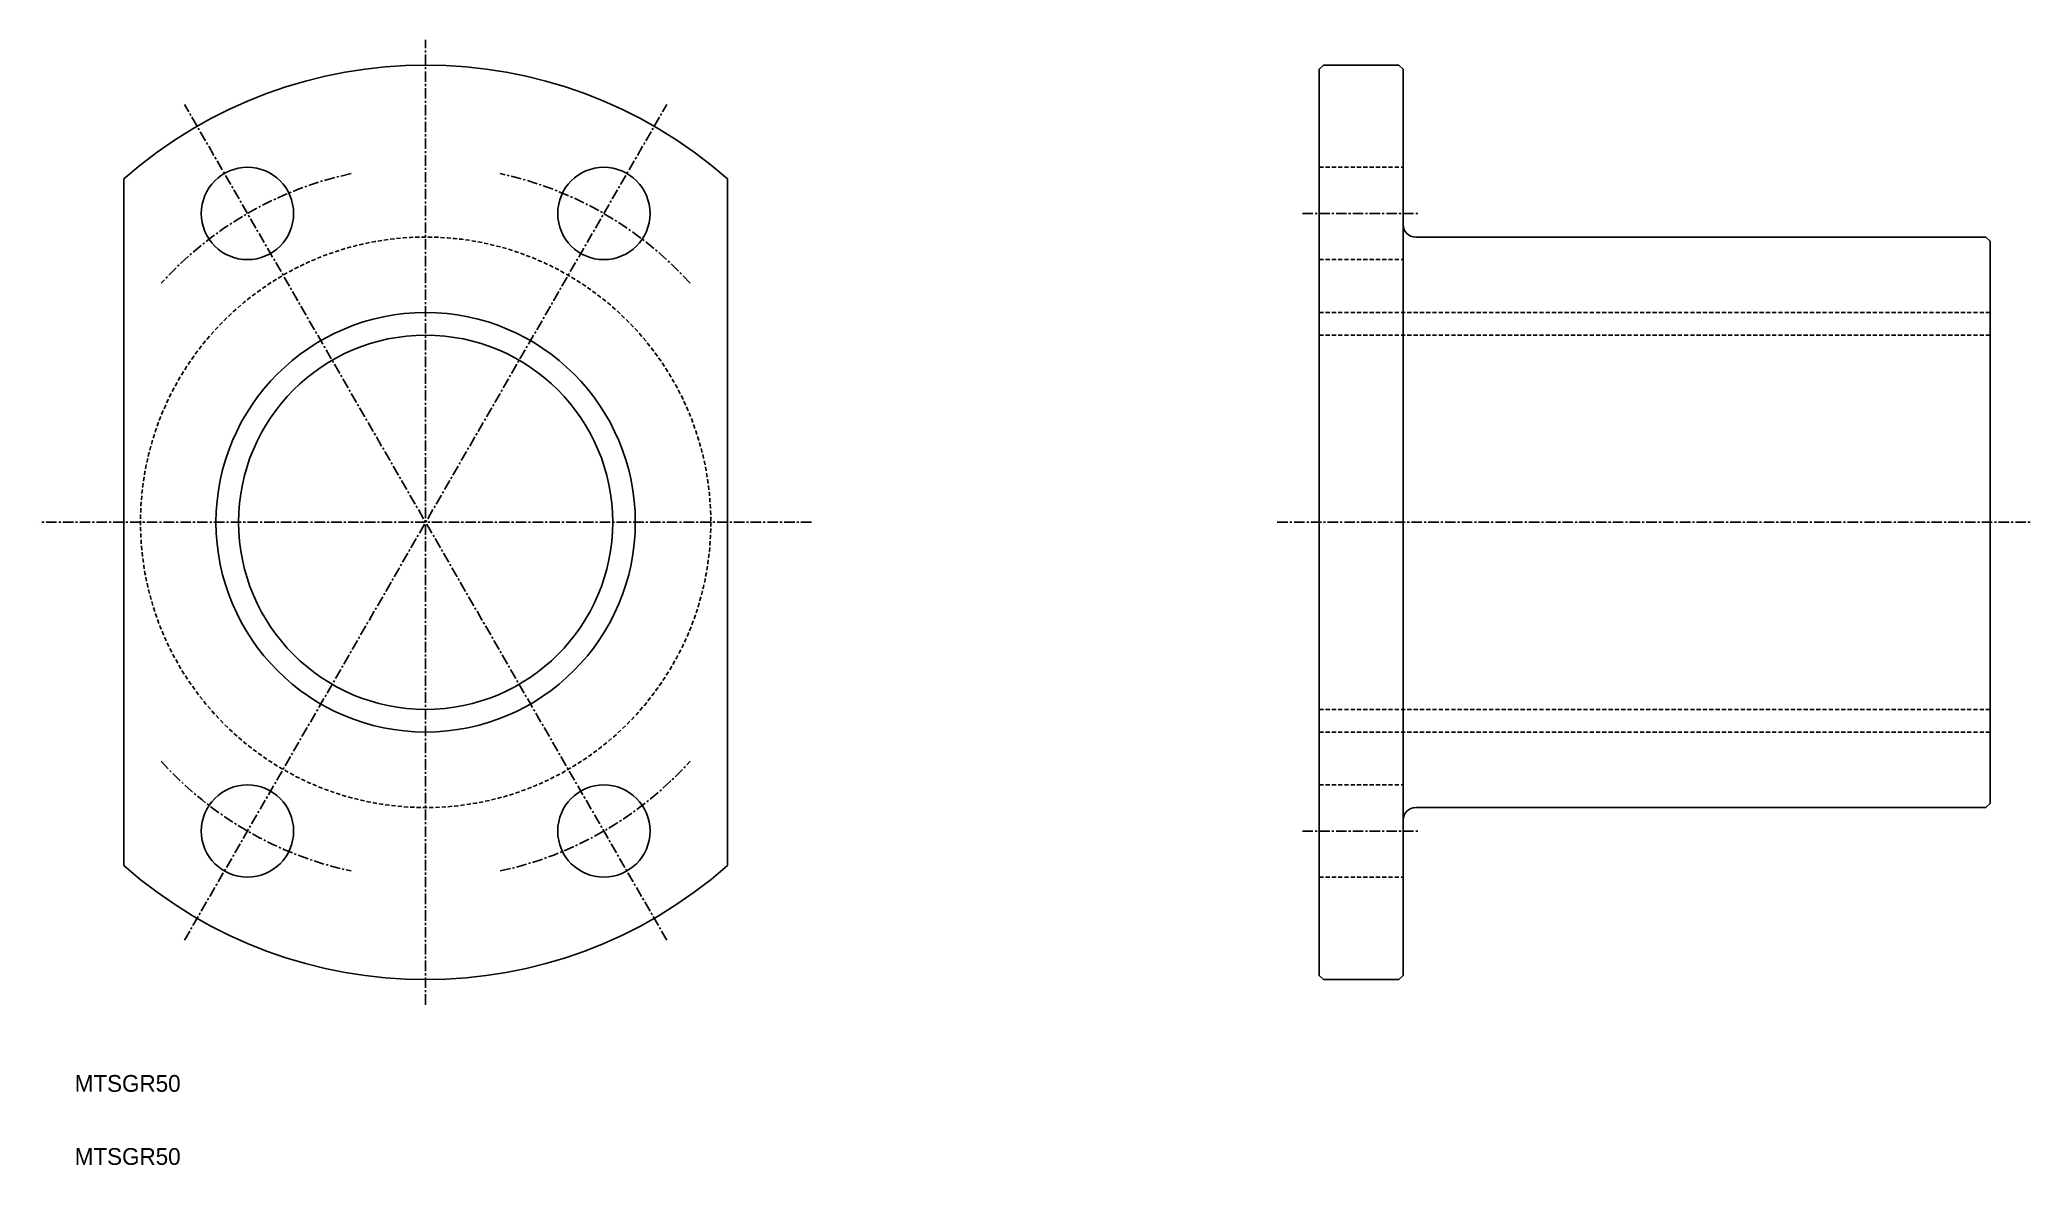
# Model space of a CAD drawing. Extents: x 71 to 308, y 6 to 140.
import ezdxf

# ---------------------------------------------------------------- set-up
doc = ezdxf.new("R2010")
doc.units = 0
doc.linetypes.add('CENTER', pattern=[2, 1.25, -0.25, 0.25, -0.25])
doc.linetypes.add('DASHED', pattern=[0.75, 0.5, -0.25])
doc.layers.get('0').update_dxf_attribs({"linetype": 'CONTINUOUS'})
doc.layers.add('CENTER', color=1, linetype='CENTER')

msp = doc.modelspace()

# ---------------------------------------------------------------- linework, layer by layer
at = {"color": 7, "linetype": 'CONTINUOUS'}
for p, q in [((223.76, 137.3), (223.26, 136.8)), ((223.26, 136.8), (223.26, 28.8)), ((223.76, 137.3), (232.76, 137.3)), ((232.76, 137.3), (233.26, 136.8)), ((233.26, 136.8), (233.26, 28.8)), ((80.71, 41.88), (80.71, 123.72)), ((152.71, 41.88), (152.71, 123.72)), ((234.76, 116.8), (302.76, 116.8)), ((302.76, 116.8), (303.26, 116.3)), ((303.26, 116.3), (303.26, 49.3)), ((223.26, 110.05), (223.26, 110.05)), ((223.26, 82.8), (223.26, 82.8)), ((234.76, 48.8), (302.76, 48.8)), ((302.76, 48.8), (303.26, 49.3)), ((223.26, 28.8), (223.76, 28.3)), ((232.76, 28.3), (233.26, 28.8)), ((223.76, 28.3), (232.76, 28.3))]:
    msp.add_line(p, q, dxfattribs=at)
at = {"color": 3, "linetype": 'DASHED'}
for p, q in [((223.26, 125.11), (233.26, 125.11)), ((223.26, 114.11), (233.26, 114.11)), ((223.26, 107.8), (303.26, 107.8)), ((223.26, 105.1), (303.26, 105.1)), ((223.26, 60.5), (303.26, 60.5)), ((223.26, 57.8), (303.26, 57.8)), ((223.26, 51.5), (233.26, 51.5)), ((223.26, 40.5), (233.26, 40.5))]:
    msp.add_line(p, q, dxfattribs=at)
at = {"color": 7, "linetype": 'CONTINUOUS'}
for centre, radius in [((95.46, 119.61), 5.5), ((137.96, 119.61), 5.5), ((116.71, 82.8), 22.3), ((95.46, 46), 5.5), ((137.96, 46), 5.5)]:
    msp.add_circle(centre, radius, dxfattribs=at)
at = {"color": 3, "linetype": 'DASHED'}
msp.add_circle((116.71, 82.8), 34, dxfattribs=at)
at = {"color": 3, "linetype": 'CONTINUOUS'}
msp.add_circle((116.71, 82.8), 25, dxfattribs=at)
at = {"color": 7, "linetype": 'CONTINUOUS'}
for centre, radius, start, end in [((116.71, 82.8), 54.5, 48.6581, 131.3419), ((234.76, 118.3), 1.5, 180, 270), ((234.76, 47.3), 1.5, 90, 180), ((116.71, 82.8), 54.5, 228.6581, 311.3419)]:
    msp.add_arc(centre, radius, start, end, dxfattribs=at)
at = {"layer": 'CENTER', "color": 1, "linetype": 'CENTER'}
for p, q in [((116.71, 25.3), (116.71, 140.3)), ((145.46, 33), (87.96, 132.6)), ((87.96, 33), (145.46, 132.6)), ((221.26, 119.61), (235.26, 119.61)), ((162.71, 82.8), (70.71, 82.8)), ((218.26, 82.8), (308.26, 82.8)), ((221.26, 46), (235.26, 46))]:
    msp.add_line(p, q, dxfattribs=at)
for start, end in [(102.0798, 137.9202), (42.0798, 77.9202), (222.0798, 257.9202), (282.0798, 317.9202)]:
    msp.add_arc((116.71, 82.8), 42.5, start, end, dxfattribs=at)

# ---------------------------------------------------------------- texts
at = {"color": 7, "linetype": 'CONTINUOUS'}
for p in [(74.86, 14.92), (74.86, 6.21)]:
    msp.add_text('MTSGR50', height=2, dxfattribs=at).set_placement(p)

doc.saveas('drawing.dxf')
